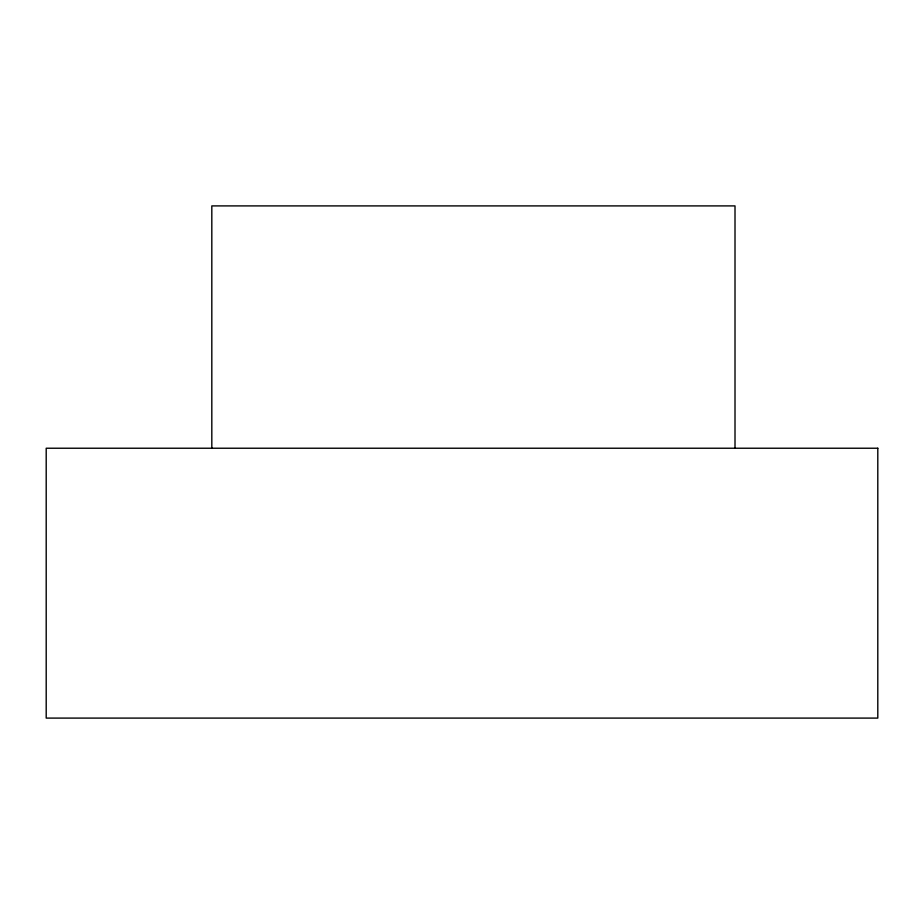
<?xml version="1.0" encoding="UTF-8"?>
<svg xmlns="http://www.w3.org/2000/svg" width="924" height="924" viewBox="0 0 924 924"><rect width="100%" height="100%" fill="white"/><g stroke="black" fill="none" stroke-linecap="round" stroke-linejoin="round"><path stroke-width="1.39" d="M735.007 448.232L735.007 205.902L211.815 205.902L211.815 448.232M877.8 448.232L46.2 448.232L46.2 718.098L877.8 718.098L877.8 448.232"/></g></svg>
